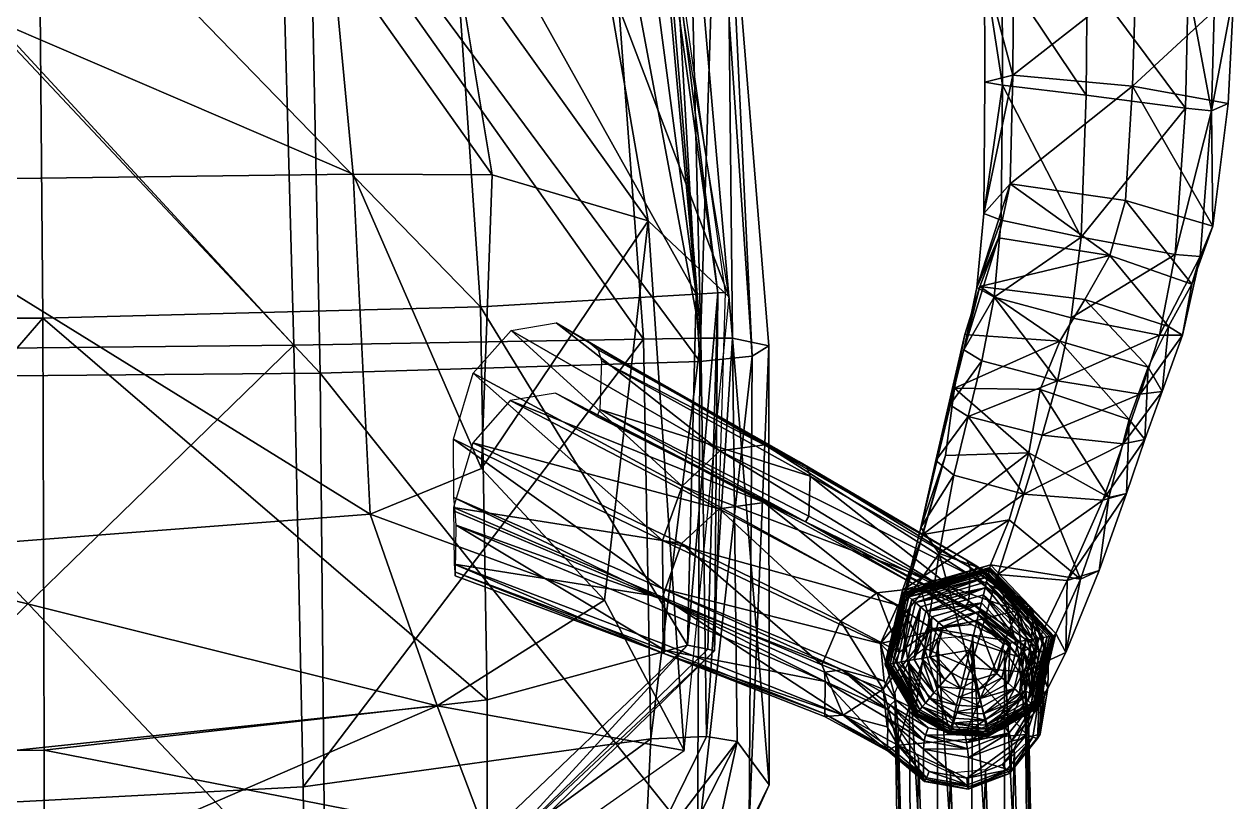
# Model space of a CAD drawing. Extents: x 169.7 to 230.1, y 210.5 to 265.8.
# Drawn here: x 209.31 to 230.14, y 218.78 to 232.18 of the extents above; entities that cross this region are included whole.
import ezdxf

# ---------------------------------------------------------------- set-up
doc = ezdxf.new("R2010")
doc.units = 0
for name, color, linetype in [('OBJECT001', 87, 'CONTINUOUS'), ('OBJECT002', 251, 'CONTINUOUS'), ('OBJECT004', 87, 'CONTINUOUS'), ('OBJECT007', 87, 'CONTINUOUS'), ('PODUSZKA', 59, 'CONTINUOUS')]:
    doc.layers.add(name, color=color, linetype=linetype)

msp = doc.modelspace()

# ---------------------------------------------------------------- meshes
at = {"layer": 'OBJECT001'}
mesh = msp.add_polyface(dxfattribs=at)
corners = [(227.5114, 228.5078, 70.8555), (226.1317, 228.8022, 70.5403), (226.1551, 231.1274, 71.222), (227.5959, 230.9548, 71.607), (226.1519, 233.119, 71.3907), (227.6114, 233.008, 71.8005), (226.0114, 227.4775, 69.3108), (227.341, 227.1237, 69.5177), (229.3064, 230.7348, 71.7758), (229.1321, 228.2095, 71.0059), (229.3548, 232.833, 71.9877), (225.8869, 248.8942, 71.484), (225.8464, 233.1394, 71.1784), (228.4841, 249.2855, 70.4056), (228.4513, 232.96, 70.4018), (230.14, 232.7328, 70.7472), (225.8343, 228.9197, 70.3678), (225.851, 231.1785, 71.0182), (225.7123, 227.6439, 69.189), (229.777, 228.7022, 69.9446), (230.0445, 230.8137, 70.5681), (228.3939, 231.1131, 70.251), (228.2769, 229.1398, 69.6703), (229.4179, 227.6994, 68.8038), (228.0052, 228.194, 68.6309), (229.0172, 226.969, 67.1113), (229.4179, 227.6994, 68.8038), (228.0052, 228.194, 68.6309), (228.0052, 228.194, 68.6309), (227.5714, 227.4385, 67.0927), (225.8464, 233.1394, 71.1784), (226.3443, 233.0961, 70.0318), (226.336, 248.501, 70.0261), (229.0747, 250.1093, 72.1509), (229.8145, 232.7815, 71.9322), (225.8343, 228.9197, 70.3678), (226.2858, 229.4293, 69.3947), (226.3342, 231.3039, 69.9065), (225.851, 231.1785, 71.0182), (225.8343, 228.9197, 70.3678), (225.7123, 227.6439, 69.189), (226.0882, 228.497, 68.4586), (225.8343, 228.9197, 70.3678), (225.7123, 227.6439, 69.189), (225.8464, 233.1394, 71.1784), (225.8464, 233.1394, 71.1784), (225.851, 231.1785, 71.0182), (229.7564, 230.6873, 71.7178), (229.5586, 228.1778, 70.9528), (228.8576, 226.8221, 69.6115), (225.4873, 226.5706, 67.4846), (225.7664, 227.661, 67.0362), (225.7123, 227.6439, 69.189), (225.4873, 226.5706, 67.4846), (226.336, 248.501, 70.0261), (226.3443, 233.0961, 70.0318), (226.2858, 229.4293, 69.3947), (226.3342, 231.3039, 69.9065), (226.2858, 229.4293, 69.3947), (226.3342, 231.3039, 69.9065), (226.3443, 233.0961, 70.0318), (226.3342, 231.3039, 69.9065), (226.2858, 229.4293, 69.3947), (226.2858, 229.4293, 69.3947), (226.0882, 228.497, 68.4586), (229.777, 228.7022, 69.9446), (229.5586, 228.1778, 70.9528), (229.7564, 230.6873, 71.7178), (229.7564, 230.6873, 71.7178), (230.0445, 230.8137, 70.5681), (229.777, 228.7022, 69.9446), (229.4179, 227.6994, 68.8038), (229.2586, 226.8217, 69.5633), (229.5586, 228.1778, 70.9528), (229.5586, 228.1778, 70.9528), (229.777, 228.7022, 69.9446), (229.4179, 227.6994, 68.8038), (229.7564, 230.6873, 71.7178), (229.8145, 232.7815, 71.9322), (230.14, 232.7328, 70.7472), (230.14, 232.7328, 70.7472), (230.0445, 230.8137, 70.5681), (229.7564, 230.6873, 71.7178), (225.7664, 227.661, 67.0362), (228.0052, 228.194, 68.6309), (228.0052, 228.194, 68.6309), (226.0882, 228.497, 68.4586), (225.7664, 227.661, 67.0362), (227.143, 226.7189, 65.0794), (225.7664, 227.661, 67.0362)]
mesh.append_faces([[corners[k] for k in face] for face in [(0, 1, 2, 2), (2, 3, 0, 0), (3, 2, 4, 4), (4, 5, 3, 3), (6, 1, 0, 0), (0, 7, 6, 6), (0, 3, 8, 8), (8, 9, 0, 0), (8, 3, 5, 5), (5, 10, 8, 8), (7, 0, 9, 9), (11, 4, 12, 12), (13, 14, 15, 15), (16, 17, 2, 2), (2, 1, 16, 16), (2, 17, 12, 12), (12, 4, 2, 2), (18, 16, 1, 1), (1, 6, 18, 18), (19, 20, 21, 21), (21, 22, 19, 19), (21, 20, 15, 15), (15, 14, 21, 21), (23, 19, 22, 22), (22, 24, 23, 23), (25, 26, 27, 27), (28, 29, 25, 25), (30, 31, 32, 32), (33, 34, 10, 10), (35, 36, 37, 37), (37, 38, 39, 39), (40, 41, 36, 36), (36, 42, 43, 43), (37, 31, 44, 44), (45, 46, 37, 37), (9, 8, 47, 47), (47, 48, 9, 9), (47, 8, 10, 10), (10, 34, 47, 47), (49, 9, 48, 48), (50, 51, 41, 41), (41, 52, 53, 53), (54, 55, 14, 14), (56, 22, 21, 21), (21, 57, 58, 58), (59, 21, 14, 14), (14, 60, 61, 61), (24, 22, 62, 62), (63, 64, 24, 24), (65, 66, 67, 67), (68, 69, 70, 70), (71, 72, 73, 73), (74, 75, 76, 76), (77, 78, 79, 79), (80, 81, 82, 82), (83, 29, 84, 84), (85, 86, 87, 87), (88, 29, 89, 89)]])
mesh = msp.add_polyface(dxfattribs=at)
corners = [(229.1321, 228.2095, 71.0059), (228.8576, 226.8221, 69.6115), (227.341, 227.1237, 69.5177), (227.1008, 226.0375, 67.6338), (225.7972, 226.3813, 67.5499), (226.0114, 227.4775, 69.3108), (226.0114, 227.4775, 69.3108), (227.341, 227.1237, 69.5177), (225.5637, 225.4216, 65.3965), (226.8406, 225.0986, 65.4036), (227.341, 227.1237, 69.5177), (228.8576, 226.8221, 69.6115), (228.8576, 226.8221, 69.6115), (228.5288, 225.8082, 67.6302), (228.2347, 224.9486, 65.3336), (226.5213, 224.0845, 62.4734), (225.3185, 224.41, 62.4848), (225.0647, 223.0615, 57.9443), (227.8841, 223.9794, 62.3926), (226.6067, 224.7956, 57.7687), (225.1724, 224.7473, 57.7851), (224.7823, 223.387, 52.6221), (226.2695, 223.6404, 52.6263), (227.4972, 222.6211, 52.5844), (227.9895, 224.0236, 57.6895), (225.4873, 226.5706, 67.4846), (225.7123, 227.6439, 69.189), (226.0114, 227.4775, 69.3108), (226.0114, 227.4775, 69.3108), (225.2496, 225.6207, 65.3663), (228.6625, 226.2708, 64.9949), (229.0172, 226.969, 67.1113), (227.5714, 227.4385, 67.0927), (227.143, 226.7189, 65.0794), (225.0079, 224.662, 62.4654), (224.752, 223.5092, 57.9328), (228.3386, 225.3673, 62.1199), (226.8019, 225.8859, 62.224), (229.5586, 228.1778, 70.9528), (229.2586, 226.8217, 69.5633), (225.2496, 225.6207, 65.3663), (225.5045, 226.8348, 65.0949), (225.7664, 227.661, 67.0362), (225.4873, 226.5706, 67.4846), (225.2496, 225.6207, 65.3663), (228.8576, 226.8221, 69.6115), (229.2586, 226.8217, 69.5633), (229.2586, 226.8217, 69.5633), (228.9085, 225.8501, 67.5815), (228.605, 225.0272, 65.2834), (225.0079, 224.662, 62.4654), (225.3292, 225.9082, 62.2541), (225.2496, 225.6207, 65.3663), (225.0079, 224.662, 62.4654), (224.752, 223.5092, 57.9328), (225.1724, 224.7473, 57.7851), (225.0079, 224.662, 62.4654), (224.752, 223.5092, 57.9328), (228.2915, 224.0934, 62.3462), (227.2686, 222.5929, 57.878), (224.4052, 222.1255, 52.6745), (224.7823, 223.387, 52.6221), (225.1724, 224.7473, 57.7851), (225.7664, 227.661, 67.0362), (225.5045, 226.8348, 65.0949), (229.0172, 226.969, 67.1113), (228.9085, 225.8501, 67.5815), (229.2586, 226.8217, 69.5633), (229.2586, 226.8217, 69.5633), (229.4179, 227.6994, 68.8038), (229.0172, 226.969, 67.1113), (228.6625, 226.2708, 64.9949), (228.605, 225.0272, 65.2834), (228.9085, 225.8501, 67.5815), (228.9085, 225.8501, 67.5815), (229.0172, 226.969, 67.1113), (228.6625, 226.2708, 64.9949), (225.3292, 225.9082, 62.2541), (225.5045, 226.8348, 65.0949), (225.3292, 225.9082, 62.2541), (225.3292, 225.9082, 62.2541), (225.3292, 225.9082, 62.2541), (228.3386, 225.3673, 62.1199), (228.2915, 224.0934, 62.3462), (228.605, 225.0272, 65.2834), (228.605, 225.0272, 65.2834), (228.6625, 226.2708, 64.9949), (228.3386, 225.3673, 62.1199), (227.9895, 224.0236, 57.6895), (227.8211, 222.7653, 57.8483), (228.2915, 224.0934, 62.3462), (228.2915, 224.0934, 62.3462), (228.3386, 225.3673, 62.1199), (227.9895, 224.0236, 57.6895)]
mesh.append_faces([[corners[k] for k in face] for face in [(0, 1, 2, 2), (3, 4, 5, 5), (6, 7, 3, 3), (8, 4, 3, 3), (3, 9, 8, 8), (3, 10, 11, 11), (12, 13, 3, 3), (9, 3, 13, 13), (13, 14, 9, 9), (15, 16, 8, 8), (8, 9, 15, 15), (17, 16, 15, 15), (15, 9, 14, 14), (14, 18, 15, 15), (19, 20, 21, 21), (21, 22, 19, 19), (23, 24, 19, 19), (25, 26, 27, 27), (28, 4, 25, 25), (29, 25, 4, 4), (4, 8, 29, 29), (30, 31, 32, 32), (32, 33, 30, 30), (34, 29, 8, 8), (8, 16, 34, 34), (35, 34, 16, 16), (36, 30, 33, 33), (33, 37, 36, 36), (24, 36, 37, 37), (37, 19, 24, 24), (38, 39, 1, 1), (40, 41, 42, 42), (42, 43, 44, 44), (13, 45, 46, 46), (47, 48, 13, 13), (14, 13, 48, 48), (48, 49, 14, 14), (50, 51, 41, 41), (41, 52, 53, 53), (54, 55, 51, 51), (51, 56, 57, 57), (18, 14, 49, 49), (49, 58, 18, 18), (59, 18, 58, 58), (60, 61, 62, 62), (63, 64, 33, 33), (65, 66, 67, 67), (68, 69, 70, 70), (71, 72, 73, 73), (74, 75, 76, 76), (77, 37, 33, 33), (33, 78, 79, 79), (19, 37, 80, 80), (81, 20, 19, 19), (82, 83, 84, 84), (85, 86, 87, 87), (88, 89, 90, 90), (91, 92, 93, 93)]])
mesh = msp.add_polyface(dxfattribs=at)
corners = [(225.6035, 221.0883, 52.6698), (224.8138, 221.4317, 52.6739), (225.0647, 223.0615, 57.9443), (225.3185, 224.41, 62.4848), (224.752, 223.5092, 57.9328), (224.4052, 222.1255, 52.6745), (224.752, 223.5092, 57.9328), (225.0647, 223.0615, 57.9443), (225.0647, 223.0615, 57.9443), (224.8138, 221.4317, 52.6739), (225.1724, 224.7473, 57.7851), (224.752, 223.5092, 57.9328), (224.4131, 221.1932, 48.3614), (224.5163, 221.2115, 48.3586), (224.7415, 222.1434, 48.338), (224.6598, 222.2141, 48.3389), (224.5928, 222.2711, 48.3436), (224.3285, 221.1776, 48.3675), (224.6347, 221.2322, 48.358), (224.7649, 221.2547, 48.3587), (224.9383, 221.972, 48.3428), (224.8353, 222.0619, 48.3397), (225.855, 222.471, 48.34), (225.8799, 222.574, 48.3411), (225.8998, 222.6563, 48.3461), (225.7928, 222.2136, 48.3445), (225.8258, 222.35, 48.3415), (225.2705, 221.011, 48.3691), (225.0103, 221.2971, 48.3598), (224.9034, 221.2786, 48.3593), (225.162, 220.8818, 48.3712), (225.1325, 221.8025, 48.3486), (225.0478, 221.8764, 48.3461), (225.7567, 222.0643, 48.3478), (225.5957, 221.3983, 48.3626), (225.7164, 221.8977, 48.3515), (224.2661, 221.1652, 48.3781), (224.5434, 222.312, 48.3533), (224.5075, 222.3402, 48.3675), (224.221, 221.1551, 48.3928), (225.9141, 222.7153, 48.3561), (225.9308, 222.7838, 48.3889), (224.4813, 222.3592, 48.3856), (225.9241, 222.7561, 48.3706), (224.1632, 221.1391, 48.4331), (224.1884, 221.1467, 48.4112), (224.461, 222.3725, 48.4071), (225.9357, 222.8035, 48.4105), (224.6448, 220.2972, 48.7137), (224.1329, 221.1591, 48.6918), (224.1408, 221.1315, 48.4579), (224.4425, 222.3836, 48.4316), (224.4346, 222.4271, 48.6678), (224.1408, 221.1315, 48.4579), (225.9357, 222.8035, 48.4105), (225.9398, 222.8203, 48.4348), (224.4425, 222.3836, 48.4316), (224.4425, 222.3836, 48.4316), (224.461, 222.3725, 48.4071), (225.9357, 222.8035, 48.4105), (226.2695, 223.6404, 52.6263), (224.7823, 223.387, 52.6221), (224.4346, 222.4271, 48.6678), (224.4425, 222.3836, 48.4316), (225.947, 222.8664, 48.6723), (224.4346, 222.4271, 48.6678), (224.4425, 222.3836, 48.4316), (224.4425, 222.3836, 48.4316), (224.1408, 221.1315, 48.4579), (224.7823, 223.387, 52.6221), (224.7823, 223.387, 52.6221)]
mesh.append_faces([[corners[k] for k in face] for face in [(0, 1, 2, 2), (3, 2, 4, 4), (5, 6, 7, 7), (8, 9, 5, 5), (10, 11, 5, 5), (12, 13, 14, 14), (14, 15, 12, 12), (12, 15, 16, 16), (16, 17, 12, 12), (18, 19, 20, 20), (20, 21, 18, 18), (18, 21, 14, 14), (14, 13, 18, 18), (22, 23, 15, 15), (15, 14, 22, 22), (24, 16, 15, 15), (25, 26, 21, 21), (21, 20, 25, 25), (22, 14, 21, 21), (27, 28, 29, 29), (30, 29, 19, 19), (29, 28, 31, 31), (31, 32, 29, 29), (29, 32, 20, 20), (20, 19, 29, 29), (33, 32, 31, 31), (28, 27, 34, 34), (31, 28, 34, 34), (31, 34, 35, 35), (25, 20, 32, 32), (36, 37, 38, 38), (38, 39, 36, 36), (24, 40, 37, 37), (37, 16, 24, 24), (41, 42, 38, 38), (38, 43, 41, 41), (44, 45, 42, 42), (42, 46, 44, 44), (37, 40, 43, 43), (43, 38, 37, 37), (46, 42, 41, 41), (41, 47, 46, 46), (16, 37, 36, 36), (36, 17, 16, 16), (42, 45, 39, 39), (39, 38, 42, 42), (48, 49, 5, 5), (50, 51, 52, 52), (52, 49, 53, 53), (54, 55, 56, 56), (57, 58, 59, 59), (60, 61, 62, 62), (63, 55, 64, 64), (64, 65, 66, 66), (46, 67, 68, 68), (68, 44, 46, 46), (69, 5, 49, 49), (49, 52, 70, 70)]])
mesh = msp.add_polyface(dxfattribs=at)
corners = [(226.5213, 224.0845, 62.4734), (226.0776, 222.7012, 57.9358), (225.0647, 223.0615, 57.9443), (227.8841, 223.9794, 62.3926), (227.2686, 222.5929, 57.878), (225.6035, 221.0883, 52.6698), (226.5187, 221.0239, 52.6464), (226.6067, 224.7956, 57.7687), (226.2695, 223.6404, 52.6263), (227.4972, 222.6211, 52.5844), (228.2915, 224.0934, 62.3462), (227.8211, 222.7653, 57.8483), (227.2439, 221.3552, 52.6417), (227.4972, 222.6211, 52.5844), (227.2439, 221.3552, 52.6417), (227.8211, 222.7653, 57.8483), (227.8211, 222.7653, 57.8483), (227.9895, 224.0236, 57.6895), (227.4972, 222.6211, 52.5844), (224.6598, 222.2141, 48.3389), (225.8799, 222.574, 48.3411), (225.8998, 222.6563, 48.3461), (224.8353, 222.0619, 48.3397), (225.8258, 222.35, 48.3415), (225.855, 222.471, 48.34), (226.6751, 221.5848, 48.3687), (226.778, 221.6022, 48.3726), (226.862, 221.6159, 48.3797), (226.4266, 221.542, 48.3665), (226.5568, 221.5645, 48.3671), (225.7928, 222.2136, 48.3445), (226.4499, 220.6529, 48.3893), (226.5315, 220.5813, 48.395), (226.5981, 220.5222, 48.4036), (226.2532, 220.8247, 48.3823), (226.3562, 220.7348, 48.3854), (225.1325, 221.8025, 48.3486), (225.7164, 221.8977, 48.3515), (225.7567, 222.0643, 48.3478), (225.0478, 221.8764, 48.3461), (226.2881, 221.5181, 48.3658), (226.1812, 221.4996, 48.3653), (226.059, 220.9941, 48.3765), (226.1437, 220.9203, 48.379), (225.5957, 221.3983, 48.3626), (226.6821, 220.4451, 48.4319), (226.9671, 221.6307, 48.4066), (226.9233, 221.6251, 48.3912), (225.9141, 222.7153, 48.3561), (226.9982, 221.6337, 48.4257), (225.9308, 222.7838, 48.3889), (225.9241, 222.7561, 48.3706), (226.7072, 220.4205, 48.4512), (225.9357, 222.8035, 48.4105), (227.0216, 221.635, 48.448), (226.7786, 220.4167, 48.7276), (227.0721, 221.6847, 48.7035), (227.0423, 221.6354, 48.4731), (224.4346, 222.4271, 48.6678), (225.947, 222.8664, 48.6723), (227.0423, 221.6354, 48.4731), (225.9398, 222.8203, 48.4348), (225.9398, 222.8203, 48.4348), (227.0721, 221.6847, 48.7035), (225.9398, 222.8203, 48.4348), (227.0423, 221.6354, 48.4731), (227.0721, 221.6847, 48.7035), (227.0721, 221.6847, 48.7035), (227.2439, 221.3552, 52.6417), (227.4972, 222.6211, 52.5844), (227.2439, 221.3552, 52.6417)]
mesh.append_faces([[corners[k] for k in face] for face in [(0, 1, 2, 2), (1, 0, 3, 3), (3, 4, 1, 1), (2, 1, 5, 5), (1, 4, 6, 6), (6, 5, 1, 1), (7, 8, 9, 9), (10, 11, 4, 4), (12, 6, 4, 4), (4, 11, 12, 12), (13, 14, 15, 15), (16, 17, 18, 18), (19, 20, 21, 21), (22, 23, 24, 24), (25, 26, 20, 20), (20, 24, 25, 25), (20, 26, 27, 27), (27, 21, 20, 20), (28, 29, 23, 23), (23, 30, 28, 28), (23, 29, 25, 25), (25, 24, 23, 23), (26, 25, 31, 31), (31, 32, 26, 26), (33, 27, 26, 26), (29, 28, 34, 34), (34, 35, 29, 29), (31, 25, 29, 29), (36, 37, 38, 38), (39, 38, 30, 30), (40, 38, 37, 37), (37, 41, 40, 40), (38, 40, 28, 28), (28, 30, 38, 38), (40, 41, 42, 42), (42, 43, 40, 40), (34, 28, 40, 40), (42, 41, 37, 37), (42, 37, 44, 44), (45, 46, 47, 47), (27, 47, 48, 48), (48, 21, 27, 27), (49, 50, 51, 51), (51, 46, 49, 49), (48, 47, 46, 46), (46, 51, 48, 48), (52, 49, 46, 46), (53, 50, 49, 49), (49, 54, 53, 53), (55, 56, 57, 57), (58, 59, 8, 8), (54, 60, 61, 61), (62, 53, 54, 54), (9, 8, 59, 59), (59, 63, 9, 9), (64, 65, 66, 66), (67, 59, 64, 64), (68, 69, 56, 56), (56, 55, 70, 70)]])
mesh = msp.add_polyface(dxfattribs=at)
corners = [(224.5163, 221.2115, 48.3586), (224.4131, 221.1932, 48.3614), (224.8291, 220.4851, 48.3822), (224.8969, 220.5659, 48.3776), (224.3285, 221.1776, 48.3675), (224.7741, 220.4193, 48.3898), (224.7649, 221.2547, 48.3587), (224.6347, 221.2322, 48.358), (224.9759, 220.6601, 48.375), (225.0648, 220.766, 48.3732), (225.8498, 220.1903, 48.3985), (225.3113, 220.2211, 48.3929), (225.291, 220.1365, 48.4013), (225.8011, 220.4217, 48.3881), (225.3657, 220.4466, 48.3836), (225.3364, 220.3252, 48.3874), (225.3987, 220.5831, 48.3806), (224.9034, 221.2786, 48.3593), (225.162, 220.8818, 48.3712), (225.2705, 221.011, 48.3691), (225.7035, 220.8859, 48.376), (225.4751, 220.899, 48.3736), (225.4348, 220.7324, 48.3773), (225.5957, 221.3983, 48.3626), (225.7394, 220.7149, 48.3804), (224.2661, 221.1652, 48.3781), (224.7333, 220.3703, 48.4014), (224.1884, 221.1467, 48.4112), (224.6818, 220.3076, 48.4358), (224.7035, 220.3343, 48.4168), (224.221, 221.1551, 48.3928), (225.2761, 220.0736, 48.4135), (225.2653, 220.0276, 48.4293), (225.2517, 219.9672, 48.4711), (225.2576, 219.9937, 48.4486), (224.6648, 220.2866, 48.4581), (225.8818, 220.0389, 48.4197), (225.8919, 219.9917, 48.4357), (224.1632, 221.1391, 48.4331), (224.1408, 221.1315, 48.4579), (224.6495, 220.2675, 48.4835), (224.4052, 222.1255, 52.6745), (224.8138, 221.4317, 52.6739), (224.6448, 220.2972, 48.7137), (225.2465, 219.9432, 48.4968), (224.6495, 220.2675, 48.4835), (224.6448, 220.2972, 48.7137), (224.6448, 220.2972, 48.7137), (225.2605, 219.9731, 48.7251), (225.2465, 219.9432, 48.4968), (224.8138, 221.4317, 52.6739), (225.6035, 221.0883, 52.6698), (224.6448, 220.2972, 48.7137), (225.9107, 219.9054, 48.5036), (224.6495, 220.2675, 48.4835), (224.1408, 221.1315, 48.4579), (224.1329, 221.1591, 48.6918), (224.6495, 220.2675, 48.4835)]
mesh.append_faces([[corners[k] for k in face] for face in [(0, 1, 2, 2), (2, 3, 0, 0), (2, 1, 4, 4), (4, 5, 2, 2), (6, 7, 8, 8), (8, 9, 6, 6), (8, 7, 0, 0), (0, 3, 8, 8), (10, 11, 12, 12), (13, 14, 15, 15), (3, 2, 11, 11), (11, 15, 3, 3), (11, 2, 5, 5), (5, 12, 11, 11), (9, 8, 14, 14), (14, 16, 9, 9), (14, 8, 3, 3), (3, 15, 14, 14), (17, 18, 19, 19), (6, 9, 18, 18), (20, 21, 22, 22), (20, 23, 21, 21), (24, 22, 16, 16), (19, 18, 22, 22), (22, 21, 19, 19), (22, 18, 9, 9), (9, 16, 22, 22), (21, 23, 19, 19), (4, 25, 26, 26), (26, 5, 4, 4), (27, 28, 29, 29), (29, 30, 27, 27), (31, 26, 29, 29), (29, 32, 31, 31), (5, 26, 31, 31), (31, 12, 5, 5), (33, 34, 28, 28), (28, 35, 33, 33), (28, 34, 32, 32), (32, 29, 28, 28), (36, 31, 32, 32), (37, 32, 34, 34), (26, 25, 30, 30), (30, 29, 26, 26), (35, 28, 27, 27), (27, 38, 35, 35), (38, 39, 40, 40), (40, 35, 38, 38), (41, 42, 43, 43), (44, 45, 46, 46), (47, 48, 44, 44), (40, 49, 33, 33), (33, 35, 40, 40), (50, 51, 48, 48), (48, 52, 50, 50), (53, 44, 48, 48), (54, 55, 56, 56), (56, 43, 57, 57)]])
mesh = msp.add_polyface(dxfattribs=at)
corners = [(226.778, 221.6022, 48.3726), (226.5315, 220.5813, 48.395), (226.5981, 220.5222, 48.4036), (226.5568, 221.5645, 48.3671), (226.3562, 220.7348, 48.3854), (226.4499, 220.6529, 48.3893), (225.8273, 220.2971, 48.3924), (225.8498, 220.1903, 48.3985), (225.8681, 220.1034, 48.4072), (225.7717, 220.5617, 48.3844), (225.8011, 220.4217, 48.3881), (226.2532, 220.8247, 48.3823), (225.3364, 220.3252, 48.3874), (225.3113, 220.2211, 48.3929), (225.291, 220.1365, 48.4013), (225.3987, 220.5831, 48.3806), (225.3657, 220.4466, 48.3836), (226.2881, 221.5181, 48.3658), (226.1437, 220.9203, 48.379), (225.7394, 220.7149, 48.3804), (226.059, 220.9941, 48.3765), (225.7035, 220.8859, 48.376), (225.5957, 221.3983, 48.3626), (225.4348, 220.7324, 48.3773), (226.9233, 221.6251, 48.3912), (226.647, 220.4779, 48.4159), (226.6821, 220.4451, 48.4319), (225.8818, 220.0389, 48.4197), (225.8994, 219.9571, 48.4552), (226.7072, 220.4205, 48.4512), (225.8919, 219.9917, 48.4357), (227.0216, 221.635, 48.448), (226.9982, 221.6337, 48.4257), (226.7261, 220.4007, 48.4738), (225.2761, 220.0736, 48.4135), (225.2653, 220.0276, 48.4293), (225.9053, 219.9299, 48.4778), (225.2576, 219.9937, 48.4486), (225.2517, 219.9672, 48.4711), (226.862, 221.6159, 48.3797), (226.9671, 221.6307, 48.4066), (227.0423, 221.6354, 48.4731), (226.7428, 220.3825, 48.4994), (226.7786, 220.4167, 48.7276), (225.9107, 219.9054, 48.5036), (226.7428, 220.3825, 48.4994), (226.7428, 220.3825, 48.4994), (226.5187, 221.0239, 52.6464), (227.2439, 221.3552, 52.6417), (226.7786, 220.4167, 48.7276), (226.7786, 220.4167, 48.7276), (225.9452, 219.939, 48.7304), (225.2465, 219.9432, 48.4968), (225.2605, 219.9731, 48.7251), (225.9107, 219.9054, 48.5036), (225.6035, 221.0883, 52.6698), (226.7428, 220.3825, 48.4994), (225.9107, 219.9054, 48.5036), (226.7786, 220.4167, 48.7276), (226.7428, 220.3825, 48.4994), (226.7428, 220.3825, 48.4994), (227.0423, 221.6354, 48.4731), (227.0423, 221.6354, 48.4731)]
mesh.append_faces([[corners[k] for k in face] for face in [(0, 1, 2, 2), (3, 4, 5, 5), (6, 7, 1, 1), (1, 5, 6, 6), (1, 7, 8, 8), (8, 2, 1, 1), (9, 10, 4, 4), (4, 11, 9, 9), (4, 10, 6, 6), (6, 5, 4, 4), (12, 13, 7, 7), (7, 6, 12, 12), (14, 8, 7, 7), (15, 16, 10, 10), (10, 9, 15, 15), (12, 6, 10, 10), (17, 18, 11, 11), (19, 18, 20, 20), (20, 21, 19, 19), (20, 22, 21, 21), (18, 19, 9, 9), (9, 11, 18, 18), (23, 19, 21, 21), (15, 9, 19, 19), (24, 25, 26, 26), (8, 27, 25, 25), (25, 2, 8, 8), (28, 29, 26, 26), (26, 30, 28, 28), (31, 32, 29, 29), (29, 33, 31, 31), (14, 34, 27, 27), (27, 8, 14, 14), (35, 30, 27, 27), (36, 28, 37, 37), (37, 38, 36, 36), (37, 28, 30, 30), (25, 27, 30, 30), (30, 26, 25, 25), (33, 29, 28, 28), (28, 36, 33, 33), (2, 25, 24, 24), (24, 39, 2, 2), (40, 26, 29, 29), (41, 42, 43, 43), (36, 44, 45, 45), (46, 33, 36, 36), (47, 48, 49, 49), (50, 51, 47, 47), (38, 52, 44, 44), (44, 36, 38, 38), (53, 51, 54, 54), (55, 47, 51, 51), (51, 53, 55, 55), (56, 57, 51, 51), (51, 58, 59, 59), (33, 60, 61, 61), (62, 31, 33, 33)]])
at = {"layer": 'OBJECT002'}
mesh = msp.add_polyface(dxfattribs=at)
corners = [(225.641, 221.6475, 44.7142), (225.6128, 212.9655, 0.8787), (226.1973, 212.8049, 0.9107), (226.1921, 221.3879, 44.7461), (226.6252, 212.3659, 0.9984), (226.5449, 220.881, 44.8336), (226.7819, 211.7663, 1.1182), (226.6049, 220.2625, 44.9534), (226.6252, 211.1666, 1.238), (226.3558, 219.6982, 45.0732), (226.1973, 210.7277, 1.3256), (225.8646, 219.3392, 45.161), (225.6128, 210.567, 1.3577), (225.2627, 219.2818, 45.1933), (225.0283, 210.7277, 1.3256), (224.7116, 219.5413, 45.1614), (224.6004, 211.1666, 1.238), (224.3588, 220.0482, 45.0738), (224.4437, 211.7663, 1.1182), (224.2988, 220.6667, 44.9541), (224.6004, 212.3659, 0.9984), (224.5479, 221.2311, 44.8343), (225.0283, 212.8049, 0.9107), (225.0391, 221.59, 44.7465), (174.1626, 221.6475, 44.7142), (173.6114, 221.388, 44.7461), (173.6062, 212.8049, 0.9108), (174.1907, 212.9656, 0.8787), (173.2586, 220.8811, 44.8336), (173.1783, 212.3659, 0.9984), (173.1987, 220.2626, 44.9534), (173.0217, 211.7663, 1.1182), (173.4478, 219.6982, 45.0732), (173.1783, 211.1666, 1.238), (173.939, 219.3393, 45.161), (173.6062, 210.7277, 1.3256), (174.5409, 219.2819, 45.1933), (174.1907, 210.567, 1.3577), (175.092, 219.5414, 45.1614), (174.7753, 210.7277, 1.3256), (175.4448, 220.0483, 45.0738), (175.2032, 211.1666, 1.238), (175.5047, 220.6668, 44.9541), (175.3598, 211.7663, 1.1182), (175.2557, 221.2311, 44.8343), (175.2032, 212.3659, 0.9984), (174.7644, 221.5901, 44.7465), (174.7753, 212.8049, 0.9108), (177.4376, 252.2158, 44.7142), (177.4657, 260.8977, 0.8786), (176.8812, 261.0583, 0.9107), (176.8864, 252.4753, 44.7461), (176.4533, 261.4973, 0.9984), (176.5336, 252.9822, 44.8336), (176.2967, 262.097, 1.1182), (176.4737, 253.6007, 44.9533), (176.4533, 262.6966, 1.2379), (176.7228, 254.165, 45.0732), (176.8812, 263.1356, 1.3256), (177.214, 254.524, 45.161), (177.4657, 263.2962, 1.3577), (177.8158, 254.5814, 45.1933), (178.0503, 263.1356, 1.3256), (178.367, 254.3219, 45.1614), (178.4782, 262.6966, 1.2379), (178.7198, 253.815, 45.0738), (178.6348, 262.0969, 1.1182), (178.7797, 253.1965, 44.9541), (178.4782, 261.4973, 0.9984), (178.5307, 252.6322, 44.8343), (178.0503, 261.0583, 0.9107), (178.0394, 252.2732, 44.7465), (222.532, 252.3643, 44.7142), (223.0831, 252.6238, 44.7461), (223.0883, 261.2069, 0.9107), (222.5038, 261.0462, 0.8786), (223.4359, 253.1307, 44.8336), (223.5162, 261.6458, 0.9984), (223.4959, 253.7492, 44.9533), (223.6729, 262.2455, 1.1182), (223.2468, 254.3136, 45.0732), (223.5162, 262.8451, 1.2379), (222.7556, 254.6725, 45.161), (223.0883, 263.2841, 1.3256), (222.1537, 254.73, 45.1932), (222.5038, 263.4448, 1.3577), (221.6025, 254.4704, 45.1614), (221.9193, 263.2841, 1.3256), (221.2497, 253.9635, 45.0738), (221.4914, 262.8451, 1.2379), (221.1898, 253.345, 44.9541), (221.3347, 262.2455, 1.1182), (221.4389, 252.7807, 44.8343), (221.4914, 261.6458, 0.9984), (221.9301, 252.4217, 44.7465), (221.9193, 261.2069, 0.9107)]
mesh.append_faces([[corners[k] for k in face] for face in [(0, 1, 2, 2), (2, 3, 0, 0), (3, 2, 4, 4), (4, 5, 3, 3), (5, 4, 6, 6), (6, 7, 5, 5), (7, 6, 8, 8), (8, 9, 7, 7), (9, 8, 10, 10), (10, 11, 9, 9), (11, 10, 12, 12), (12, 13, 11, 11), (13, 12, 14, 14), (14, 15, 13, 13), (15, 14, 16, 16), (16, 17, 15, 15), (17, 16, 18, 18), (18, 19, 17, 17), (19, 18, 20, 20), (20, 21, 19, 19), (21, 20, 22, 22), (22, 23, 21, 21), (23, 22, 1, 1), (1, 0, 23, 23), (24, 25, 26, 26), (26, 27, 24, 24), (25, 28, 29, 29), (29, 26, 25, 25), (28, 30, 31, 31), (31, 29, 28, 28), (30, 32, 33, 33), (33, 31, 30, 30), (32, 34, 35, 35), (35, 33, 32, 32), (34, 36, 37, 37), (37, 35, 34, 34), (36, 38, 39, 39), (39, 37, 36, 36), (38, 40, 41, 41), (41, 39, 38, 38), (40, 42, 43, 43), (43, 41, 40, 40), (42, 44, 45, 45), (45, 43, 42, 42), (44, 46, 47, 47), (47, 45, 44, 44), (46, 24, 27, 27), (27, 47, 46, 46), (48, 49, 50, 50), (50, 51, 48, 48), (51, 50, 52, 52), (52, 53, 51, 51), (53, 52, 54, 54), (54, 55, 53, 53), (55, 54, 56, 56), (56, 57, 55, 55), (57, 56, 58, 58), (58, 59, 57, 57), (59, 58, 60, 60), (60, 61, 59, 59), (61, 60, 62, 62), (62, 63, 61, 61), (63, 62, 64, 64), (64, 65, 63, 63), (65, 64, 66, 66), (66, 67, 65, 65), (67, 66, 68, 68), (68, 69, 67, 67), (69, 68, 70, 70), (70, 71, 69, 69), (71, 70, 49, 49), (49, 48, 71, 71), (72, 73, 74, 74), (74, 75, 72, 72), (73, 76, 77, 77), (77, 74, 73, 73), (76, 78, 79, 79), (79, 77, 76, 76), (78, 80, 81, 81), (81, 79, 78, 78), (80, 82, 83, 83), (83, 81, 80, 80), (82, 84, 85, 85), (85, 83, 82, 82), (84, 86, 87, 87), (87, 85, 84, 84), (86, 88, 89, 89), (89, 87, 86, 86), (88, 90, 91, 91), (91, 89, 88, 88), (90, 92, 93, 93), (93, 91, 90, 90), (92, 94, 95, 95), (95, 93, 92, 92), (94, 72, 75, 75), (75, 95, 94, 94)]])
at = {"layer": 'OBJECT004'}
mesh = msp.add_polyface(dxfattribs=at)
corners = [(220.675, 219.6668, 48.0702), (221.4457, 227.4752, 48.2468), (220.0534, 228.7941, 45.3909), (219.3059, 233.1115, 45.4162), (220.6283, 232.4891, 48.213), (219.971, 237.8234, 48.177), (218.6951, 237.7455, 45.4041), (206.0071, 223.0237, 41.7646), (205.9858, 229.4812, 41.5545), (193.5834, 229.4812, 41.5545), (215.2646, 223.7357, 42.7486), (214.9725, 229.5974, 42.4997), (217.184, 224.5224, 43.3382), (217.3674, 229.5864, 43.2779), (193.5834, 233.4635, 41.5486), (205.9858, 233.4635, 41.5486), (205.9858, 237.6914, 41.5486), (214.6055, 233.4866, 42.4579), (214.3097, 237.7029, 42.424), (216.7246, 233.4485, 43.2254), (216.2052, 237.7041, 43.1748), (193.5834, 241.9787, 41.5486), (193.5834, 237.6914, 41.5486), (205.9858, 241.9787, 41.5486), (214.4013, 241.9572, 42.4185), (219.2991, 222.2595, 45.0802), (220.0534, 228.7941, 45.3909), (220.0534, 228.7941, 45.3909), (218.6951, 237.7455, 45.4041), (219.3059, 233.1115, 45.4162), (218.6951, 237.7455, 45.4041), (220.0534, 228.7941, 45.3909), (219.3059, 233.1115, 45.4162), (220.0534, 228.7941, 45.3909), (196.3876, 235.1501, 47.313), (203.1816, 235.1501, 47.313), (203.1816, 227.1139, 47.3673), (203.1816, 243.1456, 47.2591), (209.5538, 243.1378, 47.5279), (209.5592, 235.152, 47.5818), (209.6266, 227.1178, 47.636), (216.6237, 235.1585, 48.5212), (217.1627, 227.3126, 48.5742), (216.5803, 243.1072, 48.4676), (219.8667, 235.1629, 49.1504), (220.8773, 227.5312, 49.2019), (219.7852, 243.0789, 49.097), (220.7329, 221.4841, 49.126), (221.2525, 227.554, 49.1632), (220.1058, 243.0752, 49.0585), (220.1914, 235.1627, 49.1119), (221.2525, 227.554, 49.1632), (220.1914, 235.1627, 49.1119), (220.2996, 235.1562, 48.1935), (221.3776, 227.5553, 48.2448), (221.2525, 227.554, 49.1632)]
mesh.append_faces([[corners[k] for k in face] for face in [(0, 1, 2, 2), (3, 4, 5, 5), (5, 6, 3, 3), (3, 2, 1, 1), (1, 4, 3, 3), (7, 8, 9, 9), (10, 11, 8, 8), (11, 10, 12, 12), (12, 13, 11, 11), (14, 15, 16, 16), (11, 17, 15, 15), (15, 8, 11, 11), (15, 17, 18, 18), (18, 16, 15, 15), (13, 19, 17, 17), (17, 11, 13, 13), (20, 18, 17, 17), (17, 19, 20, 20), (21, 22, 16, 16), (23, 16, 18, 18), (24, 18, 20, 20), (12, 25, 26, 26), (27, 13, 12, 12), (28, 20, 19, 19), (19, 29, 30, 30), (31, 32, 19, 19), (19, 13, 33, 33), (34, 35, 36, 36), (37, 35, 34, 34), (38, 39, 35, 35), (36, 35, 39, 39), (39, 40, 36, 36), (39, 41, 42, 42), (42, 40, 39, 39), (43, 41, 39, 39), (41, 44, 45, 45), (45, 42, 41, 41), (46, 44, 41, 41), (47, 45, 48, 48), (49, 50, 44, 44), (45, 44, 50, 50), (50, 48, 45, 45), (51, 52, 53, 53), (53, 54, 55, 55)]])
mesh = msp.add_polyface(dxfattribs=at)
corners = [(192.9907, 216.1761, 46.242), (206.5785, 216.1761, 46.242), (206.1877, 219.3593, 43.2384), (216.4194, 220.4337, 44.3845), (217.5453, 217.466, 47.3972), (220.0534, 228.7941, 45.3909), (219.2991, 222.2595, 45.0802), (220.675, 219.6668, 48.0702), (220.675, 219.6668, 48.0702), (220.675, 219.6668, 48.0702), (219.2991, 222.2595, 45.0802), (193.5834, 229.4812, 41.5545), (193.5621, 223.0237, 41.7646), (206.0071, 223.0237, 41.7646), (205.9858, 229.4812, 41.5545), (215.2646, 223.7357, 42.7486), (193.3815, 219.3593, 43.2384), (219.2991, 222.2595, 45.0802), (219.2991, 222.2595, 45.0802), (217.184, 224.5224, 43.3382), (196.3876, 219.6613, 47.3795), (203.1816, 219.6613, 47.3795), (203.1816, 216.9376, 47.2454), (196.3876, 227.114, 47.3673), (203.1816, 227.1139, 47.3673), (209.6266, 227.1178, 47.636), (209.6479, 219.6717, 47.6482), (209.6479, 216.9512, 47.5141), (217.2823, 218.1829, 48.4399), (217.2823, 220.5389, 48.5717), (217.1627, 227.3126, 48.5742), (220.7329, 221.4841, 49.126), (220.8773, 227.5312, 49.2019), (196.3876, 216.9376, 47.2454), (203.1816, 216.4263, 47.1243), (209.6479, 216.4405, 47.393), (217.3203, 217.7518, 48.3294), (221.2525, 227.554, 49.1632), (221.0807, 221.4141, 49.0895), (196.3876, 216.4263, 47.1243), (203.1816, 216.4263, 47.1243), (203.1816, 216.2495, 46.1784), (203.1816, 216.4263, 47.1243), (209.6479, 216.4405, 47.393), (209.6479, 216.2639, 46.4471), (203.1816, 216.4263, 47.1243), (209.6479, 216.4405, 47.393), (217.3203, 217.7518, 48.3294), (217.3203, 217.7518, 48.3294), (217.333, 217.6018, 47.3871), (217.3203, 217.7518, 48.3294), (221.0807, 221.4141, 49.0895), (221.1966, 221.3845, 48.1718), (217.3203, 217.7518, 48.3294), (221.1966, 221.3845, 48.1718), (221.0807, 221.4141, 49.0895), (221.2525, 227.554, 49.1632), (221.2525, 227.554, 49.1632), (221.3776, 227.5553, 48.2448), (221.1966, 221.3845, 48.1718)]
mesh.append_faces([[corners[k] for k in face] for face in [(0, 1, 2, 2), (3, 2, 1, 1), (1, 4, 3, 3), (5, 6, 7, 7), (3, 4, 8, 8), (9, 10, 3, 3), (11, 12, 13, 13), (14, 13, 15, 15), (12, 16, 2, 2), (2, 13, 12, 12), (13, 2, 3, 3), (3, 15, 13, 13), (15, 3, 17, 17), (18, 19, 15, 15), (20, 21, 22, 22), (23, 24, 21, 21), (21, 24, 25, 25), (25, 26, 21, 21), (27, 22, 21, 21), (21, 26, 27, 27), (28, 27, 26, 26), (26, 29, 28, 28), (29, 26, 25, 25), (25, 30, 29, 29), (28, 29, 31, 31), (31, 29, 30, 30), (30, 32, 31, 31), (33, 22, 34, 34), (34, 22, 27, 27), (27, 35, 34, 34), (27, 28, 36, 36), (36, 35, 27, 27), (37, 38, 31, 31), (36, 28, 31, 31), (31, 38, 36, 36), (39, 40, 41, 41), (42, 43, 44, 44), (44, 41, 45, 45), (44, 46, 47, 47), (48, 49, 44, 44), (50, 51, 52, 52), (52, 49, 53, 53), (54, 55, 56, 56), (57, 58, 59, 59)]])
at = {"layer": 'OBJECT007'}
mesh = msp.add_polyface(dxfattribs=at)
corners = [(222.8433, 224.3952, 47.8038), (219.2463, 226.3787, 47.8038), (219.222, 225.5439, 45.219), (222.819, 223.7068, 45.219), (220.3338, 221.395, 45.6004), (220.3421, 222.0615, 47.8105), (223.1006, 220.8574, 47.8193), (223.0931, 220.2988, 45.6144), (216.7368, 222.7407, 45.6004), (216.7451, 223.5489, 47.8105), (222.0643, 224.9346, 48.2899), (218.4672, 227.0328, 48.2899), (219.0535, 226.683, 48.3179), (222.6505, 224.6461, 48.3179), (222.0643, 224.9346, 48.2899), (220.3044, 222.4528, 48.2659), (220.2979, 223.2828, 48.2509), (224.0524, 221.5105, 48.2613), (224.1177, 220.8639, 48.2972), (223.3956, 221.059, 48.2801), (216.7074, 224.0234, 48.2659), (216.7009, 225.0299, 48.2509), (224.3542, 222.1697, 48.2463), (217.0387, 226.1661, 48.2341), (220.6357, 224.2199, 48.2341), (217.6905, 226.9053, 48.2485), (221.2875, 224.8294, 48.2485), (218.4672, 227.0328, 48.2899), (218.4672, 227.0328, 48.2899), (222.0643, 224.9346, 48.2899), (222.7647, 223.607, 44.738), (219.1677, 225.423, 44.738), (218.4545, 225.8243, 44.6373), (222.0515, 223.9379, 44.6373), (222.0515, 223.9379, 44.6373), (218.4545, 225.8243, 44.6373), (217.6779, 225.6961, 44.6807), (221.2749, 223.8323, 44.6807), (222.0515, 223.9379, 44.6373), (220.6279, 223.2318, 44.7963), (223.3653, 221.8961, 44.8015), (217.0309, 224.968, 44.7963), (220.2981, 222.3107, 44.9506), (223.0466, 221.1443, 44.951), (216.7011, 223.8511, 44.9506), (220.3089, 221.5053, 45.0937), (223.4088, 220.2733, 45.1004), (216.7119, 222.8745, 45.0937), (222.7879, 224.5533, 48.2765), (222.6505, 224.6461, 48.3179), (219.0535, 226.683, 48.3179), (219.0535, 226.683, 48.3179), (219.1909, 226.5705, 48.2765), (220.3279, 222.2554, 48.2216), (223.0911, 221.0186, 48.23), (220.3279, 222.2554, 48.2216), (223.0911, 221.0186, 48.23), (220.3279, 222.2554, 48.2216), (220.3279, 222.2554, 48.2216), (216.7309, 223.784, 48.2216), (220.3279, 222.2554, 48.2216), (216.7309, 223.784, 48.2216), (220.3246, 221.34, 45.1744), (223.089, 220.2512, 45.1895), (220.3246, 221.34, 45.1744), (220.3246, 221.34, 45.1744), (216.7276, 222.6741, 45.1744), (220.3246, 221.34, 45.1744), (216.7276, 222.6741, 45.1744)]
mesh.append_faces([[corners[k] for k in face] for face in [(0, 1, 2, 2), (2, 3, 0, 0), (4, 5, 6, 6), (6, 7, 4, 4), (4, 8, 9, 9), (9, 5, 4, 4), (10, 11, 12, 12), (12, 13, 14, 14), (15, 16, 17, 17), (18, 19, 15, 15), (15, 20, 21, 21), (21, 16, 15, 15), (22, 17, 16, 16), (16, 21, 23, 23), (23, 24, 16, 16), (24, 23, 25, 25), (25, 26, 24, 24), (26, 25, 27, 27), (28, 29, 26, 26), (30, 31, 32, 32), (32, 33, 30, 30), (34, 35, 36, 36), (36, 37, 38, 38), (37, 39, 40, 40), (37, 36, 41, 41), (41, 39, 37, 37), (39, 42, 43, 43), (43, 40, 39, 39), (39, 41, 44, 44), (44, 42, 39, 39), (42, 45, 46, 46), (46, 43, 42, 42), (42, 44, 47, 47), (47, 45, 42, 42), (48, 49, 50, 50), (51, 52, 48, 48), (48, 52, 1, 1), (1, 0, 48, 48), (53, 15, 19, 19), (19, 54, 53, 53), (55, 56, 6, 6), (6, 5, 57, 57), (58, 5, 9, 9), (9, 59, 60, 60), (53, 61, 20, 20), (20, 15, 53, 53), (30, 3, 2, 2), (2, 31, 30, 30), (62, 4, 7, 7), (7, 63, 62, 62), (46, 45, 64, 64), (65, 45, 47, 47), (47, 66, 67, 67), (62, 68, 8, 8), (8, 4, 62, 62)]])
mesh = msp.add_polyface(dxfattribs=at)
corners = [(224.7944, 219.1784, 45.7355), (224.1771, 219.7013, 45.6566), (224.1822, 220.2201, 47.8459), (223.0931, 220.2988, 45.6144), (223.1006, 220.8574, 47.8193), (224.3834, 221.3612, 44.8173), (224.9443, 221.7711, 44.717), (223.9908, 222.385, 44.6898), (223.3653, 221.8961, 44.8015), (224.0981, 220.7259, 44.9523), (223.0466, 221.1443, 44.951), (223.4088, 220.2733, 45.1004), (224.1677, 220.0718, 45.0787), (224.3514, 219.7588, 45.134), (224.2368, 219.7035, 45.1674), (224.8461, 219.1983, 45.2457), (224.8946, 219.3057, 45.2043), (224.8053, 219.8313, 48.3179), (224.7947, 219.6873, 47.9108), (224.1868, 220.3657, 48.255), (224.8053, 219.8313, 48.3179), (224.1868, 220.3657, 48.255), (224.2215, 220.4488, 48.3062), (223.0911, 221.0186, 48.23), (224.1868, 220.3657, 48.255), (223.0911, 221.0186, 48.23), (223.3956, 221.059, 48.2801), (224.1868, 220.3657, 48.255), (224.1879, 219.6527, 45.2348), (223.089, 220.2512, 45.1895), (224.8129, 219.1307, 45.3159), (224.1879, 219.6527, 45.2348), (224.1879, 219.6527, 45.2348), (223.089, 220.2512, 45.1895), (224.1879, 219.6527, 45.2348), (222.8433, 224.3952, 47.8038), (222.819, 223.7068, 45.219), (225.5766, 222.2407, 45.2334), (225.6002, 222.8178, 47.8126), (222.0643, 224.9346, 48.2899), (222.6505, 224.6461, 48.3179), (225.7145, 222.8408, 48.3314), (224.1177, 220.8639, 48.2972), (220.3044, 222.4528, 48.2659), (224.0524, 221.5105, 48.2613), (220.2979, 223.2828, 48.2509), (220.6357, 224.2199, 48.2341), (224.3542, 222.1697, 48.2463), (221.2875, 224.8294, 48.2485), (224.9365, 222.5985, 48.2592), (225.6305, 222.6725, 48.2963), (222.7647, 223.607, 44.738), (222.0515, 223.9379, 44.6373), (224.743, 222.4704, 44.6479), (225.7074, 222.0267, 44.6896), (225.5224, 222.1519, 44.7543), (225.7074, 222.0267, 44.6896), (224.743, 222.4704, 44.6479), (222.0515, 223.9379, 44.6373), (221.2749, 223.8323, 44.6807), (224.743, 222.4704, 44.6479), (222.0515, 223.9379, 44.6373), (222.7879, 224.5533, 48.2765), (225.5444, 222.9452, 48.2847), (225.7145, 222.8408, 48.3314), (222.6505, 224.6461, 48.3179), (220.3246, 221.34, 45.1744), (223.089, 220.2512, 45.1895), (224.8778, 220.0598, 48.3817), (224.8302, 219.9288, 48.3677), (224.3171, 220.5371, 48.3252), (225.5155, 219.944, 48.4249)]
mesh.append_faces([[corners[k] for k in face] for face in [(0, 1, 2, 2), (1, 3, 4, 4), (4, 2, 1, 1), (5, 6, 7, 7), (7, 8, 5, 5), (9, 5, 8, 8), (8, 10, 9, 9), (9, 10, 11, 11), (11, 12, 9, 9), (13, 12, 11, 11), (11, 14, 13, 13), (13, 14, 15, 15), (15, 16, 13, 13), (17, 18, 2, 2), (2, 19, 17, 17), (20, 21, 22, 22), (19, 2, 4, 4), (4, 23, 19, 19), (24, 25, 26, 26), (26, 22, 27, 27), (28, 29, 3, 3), (3, 1, 28, 28), (30, 28, 1, 1), (15, 14, 31, 31), (32, 14, 11, 11), (11, 33, 34, 34), (35, 36, 37, 37), (37, 38, 35, 35), (39, 40, 41, 41), (42, 43, 44, 44), (45, 46, 47, 47), (46, 48, 49, 49), (49, 47, 46, 46), (48, 39, 50, 50), (50, 49, 48, 48), (51, 52, 53, 53), (54, 55, 51, 51), (56, 51, 57, 57), (58, 59, 7, 7), (7, 60, 61, 61), (8, 7, 59, 59), (62, 35, 38, 38), (38, 63, 62, 62), (64, 65, 62, 62), (37, 36, 51, 51), (66, 67, 11, 11), (68, 69, 22, 22), (22, 70, 68, 68), (70, 22, 26, 26), (26, 42, 70, 70), (9, 12, 13, 13), (6, 5, 9, 9), (6, 9, 13, 13), (44, 47, 49, 49), (70, 42, 44, 44), (71, 70, 44, 44)]])
mesh = msp.add_polyface(dxfattribs=at)
corners = [(226.6556, 221.5168, 45.2765), (226.6767, 222.0527, 47.8391), (225.6002, 222.8178, 47.8126), (225.5766, 222.2407, 45.2334), (226.6556, 221.5168, 45.2765), (226.9349, 220.7464, 45.4072), (226.9492, 221.2699, 47.9048), (226.6767, 222.0527, 47.8391), (226.6556, 221.5168, 45.2765), (226.8137, 220.46, 47.9534), (226.2042, 221.5599, 44.7148), (225.7074, 222.0267, 44.6896), (224.743, 222.4704, 44.6479), (225.6234, 221.8405, 44.6798), (224.9443, 221.7711, 44.717), (223.9908, 222.385, 44.6898), (226.6744, 220.6062, 44.8862), (226.7936, 220.6219, 44.8976), (226.5258, 221.3766, 44.7583), (226.4332, 221.28, 44.7619), (226.6199, 222.1552, 48.3093), (225.5444, 222.9452, 48.2847), (226.6199, 222.1552, 48.3093), (226.6767, 222.0527, 47.8391), (226.8892, 221.3638, 48.3644), (226.6199, 222.1552, 48.3093), (226.788, 221.3698, 48.4111), (226.5279, 222.1465, 48.3573), (226.6199, 222.1552, 48.3093), (226.6199, 222.1552, 48.3093), (226.8892, 221.3638, 48.3644), (226.5279, 222.1465, 48.3573), (225.7145, 222.8408, 48.3314), (226.7571, 220.5794, 48.3956), (226.6639, 220.6329, 48.4404), (226.8892, 221.3638, 48.3644), (226.8892, 221.3638, 48.3644), (226.7571, 220.5794, 48.3956), (226.2048, 220.0586, 48.4419), (226.7571, 220.5794, 48.3956), (226.8065, 219.9479, 45.5522), (226.8797, 220.6429, 44.9461), (226.7567, 219.8729, 45.102), (226.8797, 220.6429, 44.9461), (226.6556, 221.5168, 45.2765), (226.6012, 221.4182, 44.8031), (226.8797, 220.6429, 44.9461), (226.8797, 220.6429, 44.9461), (226.6012, 221.4182, 44.8031), (226.6012, 221.4182, 44.8031), (225.5224, 222.1519, 44.7543), (226.6012, 221.4182, 44.8031), (226.6012, 221.4182, 44.8031), (225.7074, 222.0267, 44.6896), (225.7074, 222.0267, 44.6896), (226.5258, 221.3766, 44.7583), (226.6012, 221.4182, 44.8031), (225.6305, 222.6725, 48.2963), (222.0643, 224.9346, 48.2899), (225.7145, 222.8408, 48.3314), (226.1886, 222.3888, 48.3431), (225.7145, 222.8408, 48.3314), (222.7879, 224.5533, 48.2765), (222.7647, 223.607, 44.738), (226.4143, 222.0813, 48.3715), (225.7145, 222.8408, 48.3314), (225.7145, 222.8408, 48.3314), (226.6524, 221.3665, 48.421), (226.54, 220.6984, 48.4475), (226.5684, 219.9433, 45.0205), (225.5155, 219.944, 48.4249), (224.0524, 221.5105, 48.2613), (224.9365, 222.5985, 48.2592)]
mesh.append_faces([[corners[k] for k in face] for face in [(0, 1, 2, 2), (2, 3, 0, 0), (4, 5, 6, 6), (6, 7, 8, 8), (9, 6, 5, 5), (10, 11, 12, 12), (12, 13, 10, 10), (14, 13, 12, 12), (12, 15, 14, 14), (16, 17, 18, 18), (18, 19, 16, 16), (19, 18, 11, 11), (11, 10, 19, 19), (20, 21, 2, 2), (2, 1, 20, 20), (22, 23, 6, 6), (6, 24, 25, 25), (26, 27, 28, 28), (29, 30, 26, 26), (20, 31, 32, 32), (32, 21, 20, 20), (24, 6, 9, 9), (9, 33, 24, 24), (34, 26, 35, 35), (36, 37, 34, 34), (38, 34, 39, 39), (40, 5, 41, 41), (42, 43, 17, 17), (5, 44, 45, 45), (45, 41, 5, 5), (18, 17, 46, 46), (47, 48, 18, 18), (49, 0, 3, 3), (3, 50, 51, 51), (52, 50, 53, 53), (54, 55, 56, 56), (57, 58, 59, 59), (60, 57, 61, 61), (62, 21, 32, 32), (63, 50, 3, 3), (64, 60, 65, 65), (66, 27, 64, 64), (64, 27, 26, 26), (26, 67, 64, 64), (67, 26, 34, 34), (34, 68, 67, 67), (69, 16, 19, 19), (14, 69, 19, 19), (14, 19, 10, 10), (14, 10, 13, 13), (64, 67, 68, 68), (64, 68, 70, 70), (64, 70, 71, 71), (64, 71, 72, 72), (64, 72, 57, 57), (64, 57, 60, 60)]])
mesh = msp.add_polyface(dxfattribs=at)
corners = [(226.9349, 220.7464, 45.4072), (226.8065, 219.9479, 45.5522), (226.8137, 220.46, 47.9534), (226.3072, 219.3242, 45.6747), (226.3087, 219.8292, 47.9724), (226.3072, 219.3242, 45.6747), (225.5707, 219.0425, 45.7417), (225.5697, 219.5464, 47.9569), (226.3087, 219.8292, 47.9724), (226.3072, 219.3242, 45.6747), (224.7944, 219.1784, 45.7355), (224.7947, 219.6873, 47.9108), (224.1822, 220.2201, 47.8459), (224.8946, 219.3057, 45.2043), (224.8461, 219.1983, 45.2457), (225.5532, 219.0745, 45.2455), (225.5408, 219.1925, 45.2041), (226.2236, 219.3301, 45.1718), (226.1535, 219.4259, 45.1368), (226.6776, 219.8964, 45.0445), (226.5684, 219.9433, 45.0205), (226.7936, 220.6219, 44.8976), (226.6744, 220.6062, 44.8862), (226.7571, 220.5794, 48.3956), (226.2684, 219.9685, 48.3972), (226.7571, 220.5794, 48.3956), (226.2684, 219.9685, 48.3972), (226.2048, 220.0586, 48.4419), (226.2684, 219.9685, 48.3972), (226.3087, 219.8292, 47.9724), (225.554, 219.6947, 48.3687), (226.2684, 219.9685, 48.3972), (225.5336, 219.8009, 48.4153), (226.2684, 219.9685, 48.3972), (226.2684, 219.9685, 48.3972), (225.554, 219.6947, 48.3687), (224.8053, 219.8313, 48.3179), (224.8302, 219.9288, 48.3677), (225.554, 219.6947, 48.3687), (225.554, 219.6947, 48.3687), (224.8053, 219.8313, 48.3179), (224.2215, 220.4488, 48.3062), (224.8053, 219.8313, 48.3179), (224.1771, 219.7013, 45.6566), (224.8129, 219.1307, 45.3159), (224.1879, 219.6527, 45.2348), (224.8129, 219.1307, 45.3159), (225.5635, 218.9998, 45.3155), (224.8129, 219.1307, 45.3159), (224.8129, 219.1307, 45.3159), (225.5635, 218.9998, 45.3155), (226.3072, 219.3242, 45.6747), (226.275, 219.2715, 45.2372), (225.5635, 218.9998, 45.3155), (225.5635, 218.9998, 45.3155), (226.275, 219.2715, 45.2372), (226.7567, 219.8729, 45.102), (226.275, 219.2715, 45.2372), (226.275, 219.2715, 45.2372), (226.275, 219.2715, 45.2372), (226.7567, 219.8729, 45.102), (226.8797, 220.6429, 44.9461), (226.7567, 219.8729, 45.102), (226.54, 220.6984, 48.4475), (226.6639, 220.6329, 48.4404), (226.1239, 220.1778, 48.4489), (225.5155, 219.944, 48.4249), (224.8778, 220.0598, 48.3817), (224.3514, 219.7588, 45.134), (224.9443, 221.7711, 44.717), (224.3171, 220.5371, 48.3252)]
mesh.append_faces([[corners[k] for k in face] for face in [(0, 1, 2, 2), (1, 3, 4, 4), (4, 2, 1, 1), (5, 6, 7, 7), (7, 8, 9, 9), (6, 10, 11, 11), (11, 7, 6, 6), (12, 11, 10, 10), (13, 14, 15, 15), (15, 16, 13, 13), (16, 15, 17, 17), (17, 18, 16, 16), (18, 17, 19, 19), (19, 20, 18, 18), (20, 19, 21, 21), (21, 22, 20, 20), (23, 2, 4, 4), (4, 24, 23, 23), (25, 26, 27, 27), (28, 29, 7, 7), (7, 30, 31, 31), (32, 27, 33, 33), (34, 35, 32, 32), (30, 7, 11, 11), (11, 36, 30, 30), (37, 32, 38, 38), (39, 40, 37, 37), (41, 37, 42, 42), (43, 10, 44, 44), (45, 46, 14, 14), (10, 6, 47, 47), (47, 44, 10, 10), (15, 14, 48, 48), (49, 50, 15, 15), (6, 51, 52, 52), (52, 47, 6, 6), (17, 15, 53, 53), (54, 55, 17, 17), (3, 1, 56, 56), (56, 57, 3, 3), (19, 17, 58, 58), (59, 60, 19, 19), (61, 56, 1, 1), (21, 19, 62, 62), (63, 64, 27, 27), (27, 65, 63, 63), (65, 27, 32, 32), (32, 66, 65, 65), (66, 32, 37, 37), (37, 67, 66, 66), (16, 18, 20, 20), (68, 13, 16, 16), (68, 16, 20, 20), (69, 68, 20, 20), (66, 67, 70, 70), (63, 65, 66, 66)]])
at = {"layer": 'PODUSZKA'}
mesh = msp.add_polyface(dxfattribs=at)
corners = [(193.8827, 226.0912, 52.2136), (205.6865, 226.0912, 52.2135), (205.6926, 216.3553, 51.403), (205.7179, 244.5363, 52.3613), (205.674, 235.4598, 52.3613), (193.8952, 235.4598, 52.3613), (193.9004, 218.6002, 46.8541), (205.6688, 218.6002, 46.8541), (205.6581, 226.5623, 46.8476), (193.9111, 226.5623, 46.8476), (205.6424, 235.6529, 46.8476), (214.4915, 216.7795, 52.6631), (214.4046, 226.1683, 53.4972), (220.8128, 244.3525, 53.0705), (221.2324, 235.4598, 53.0701), (220.4155, 235.4598, 53.7878), (221.0718, 244.3105, 51.0204), (221.4126, 235.4601, 51.0197), (221.2324, 235.4598, 53.0701), (221.0718, 244.3105, 51.0204), (220.4993, 244.3013, 49.1476), (220.7446, 235.4662, 49.1469), (221.4126, 235.4601, 51.0197), (214.1072, 244.4849, 53.6447), (219.9987, 244.3817, 53.788), (222.1394, 219.0779, 50.683), (222.1287, 226.636, 50.9737), (221.5026, 226.7683, 49.1457), (221.7928, 218.3704, 52.4008), (221.8416, 226.4607, 52.9694), (222.1287, 226.636, 50.9737), (220.904, 218.0217, 52.965), (220.9399, 226.371, 53.6645), (221.8416, 226.4607, 52.9694), (221.2324, 235.4598, 53.0701), (222.1287, 226.636, 50.9737), (221.8416, 226.4607, 52.9694), (221.4126, 235.4601, 51.0197), (221.4126, 235.4601, 51.0197), (214.2161, 235.4598, 53.6447), (213.9513, 226.6492, 47.4902), (214.1078, 219.0419, 47.4963), (220.1003, 219.8661, 48.5995), (219.9722, 226.7545, 48.6526), (213.7039, 235.6133, 47.4893), (219.3215, 235.5001, 48.6506), (221.0556, 219.9093, 48.8296), (220.9583, 226.7697, 48.9022), (221.5832, 219.8237, 49.0518), (219.1171, 244.4099, 48.6511), (220.2343, 235.4779, 48.9006), (220.0057, 244.3373, 48.9012)]
mesh.append_faces([[corners[k] for k in face] for face in [(0, 1, 2, 2), (3, 4, 5, 5), (6, 7, 8, 8), (9, 8, 10, 10), (11, 2, 1, 1), (1, 12, 11, 11), (13, 14, 15, 15), (16, 17, 18, 18), (19, 20, 21, 21), (21, 22, 19, 19), (23, 24, 15, 15), (25, 26, 27, 27), (28, 29, 30, 30), (31, 32, 29, 29), (33, 34, 17, 17), (17, 35, 36, 36), (27, 26, 37, 37), (38, 21, 27, 27), (14, 29, 32, 32), (32, 15, 14, 14), (12, 32, 31, 31), (31, 11, 12, 12), (32, 12, 39, 39), (39, 15, 32, 32), (12, 1, 4, 4), (4, 39, 12, 12), (40, 8, 7, 7), (7, 41, 40, 40), (41, 42, 43, 43), (43, 40, 41, 41), (44, 40, 43, 43), (43, 45, 44, 44), (10, 8, 40, 40), (40, 44, 10, 10), (42, 46, 47, 47), (47, 43, 42, 42), (27, 47, 46, 46), (46, 48, 27, 27), (49, 45, 50, 50), (45, 43, 47, 47), (47, 50, 45, 45), (21, 50, 47, 47), (47, 27, 21, 21), (20, 51, 50, 50), (50, 21, 20, 20)]])
mesh = msp.add_polyface(dxfattribs=at)
corners = [(193.8881, 212.7898, 48.2684), (205.6811, 212.7898, 48.2684), (205.6735, 214.2025, 47.0078), (205.6884, 212.344, 49.8372), (193.8808, 212.344, 49.8372), (193.878, 213.1695, 50.576), (205.6912, 213.1695, 50.576), (205.6884, 212.344, 49.8372), (193.8766, 216.3553, 51.403), (205.6926, 216.3553, 51.403), (193.8971, 214.8305, 46.9074), (205.6721, 214.8305, 46.9074), (205.6688, 218.6002, 46.8541), (214.3116, 213.5307, 49.124), (214.1854, 214.9337, 47.6674), (214.4215, 213.0259, 50.9252), (214.4215, 213.0259, 50.9252), (205.6884, 212.344, 49.8372), (214.4613, 213.7764, 51.7583), (214.4215, 213.0259, 50.9252), (220.6139, 215.732, 51.9069), (220.8314, 216.3367, 50.3158), (220.6139, 215.732, 51.9069), (214.4215, 213.0259, 50.9252), (220.2251, 215.8465, 52.3795), (220.6139, 215.732, 51.9069), (220.3758, 217.4467, 48.783), (214.4915, 216.7795, 52.6631), (221.5026, 226.7683, 49.1457), (221.5832, 219.8237, 49.0518), (222.1394, 219.0779, 50.683), (222.1287, 226.636, 50.9737), (222.1394, 219.0779, 50.683), (221.7928, 218.3704, 52.4008), (221.8416, 226.4607, 52.9694), (220.904, 218.0217, 52.965), (220.6139, 215.732, 51.9069), (220.6139, 215.732, 51.9069), (221.7928, 218.3704, 52.4008), (222.1394, 219.0779, 50.683), (222.1394, 219.0779, 50.683), (220.8314, 216.3367, 50.3158), (220.6139, 215.732, 51.9069), (214.1587, 215.523, 47.5528), (214.1078, 219.0419, 47.4963), (219.9977, 217.7508, 48.6001), (220.1003, 219.8661, 48.5995), (193.8958, 214.2025, 47.0078), (221.0556, 219.9093, 48.8296)]
mesh.append_faces([[corners[k] for k in face] for face in [(0, 1, 2, 2), (3, 1, 0, 0), (0, 4, 3, 3), (5, 6, 7, 7), (8, 9, 6, 6), (10, 11, 12, 12), (2, 1, 13, 13), (13, 14, 2, 2), (3, 15, 13, 13), (13, 1, 3, 3), (16, 17, 6, 6), (6, 18, 19, 19), (13, 15, 20, 20), (20, 21, 13, 13), (22, 23, 18, 18), (18, 24, 25, 25), (26, 14, 13, 13), (13, 21, 26, 26), (9, 27, 18, 18), (18, 6, 9, 9), (28, 29, 30, 30), (31, 32, 33, 33), (34, 33, 35, 35), (33, 36, 24, 24), (24, 35, 33, 33), (37, 38, 39, 39), (40, 41, 42, 42), (27, 35, 24, 24), (24, 18, 27, 27), (12, 11, 43, 43), (43, 44, 12, 12), (43, 45, 46, 46), (46, 44, 43, 43), (2, 11, 10, 10), (10, 47, 2, 2), (14, 43, 11, 11), (11, 2, 14, 14), (26, 45, 43, 43), (43, 14, 26, 26), (21, 30, 29, 29), (29, 26, 21, 21), (45, 48, 46, 46), (29, 48, 45, 45), (45, 26, 29, 29)]])

doc.saveas('drawing.dxf')
